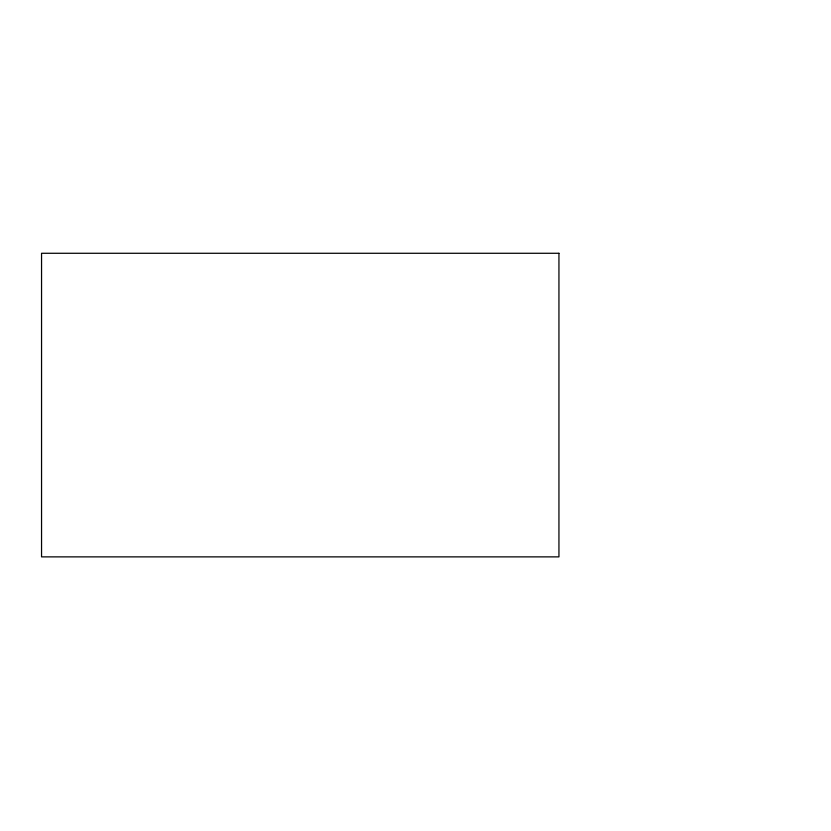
<?xml version="1.0" encoding="UTF-8"?>
<svg xmlns="http://www.w3.org/2000/svg" width="831" height="831" viewBox="0 0 831 831"><rect width="100%" height="100%" fill="white"/><g stroke="black" fill="none" stroke-linecap="round" stroke-linejoin="round"><path stroke-width="1.25" d="M558.941 253.278L41.55 253.278L41.55 556.874L558.941 556.874L558.941 253.278"/></g></svg>
